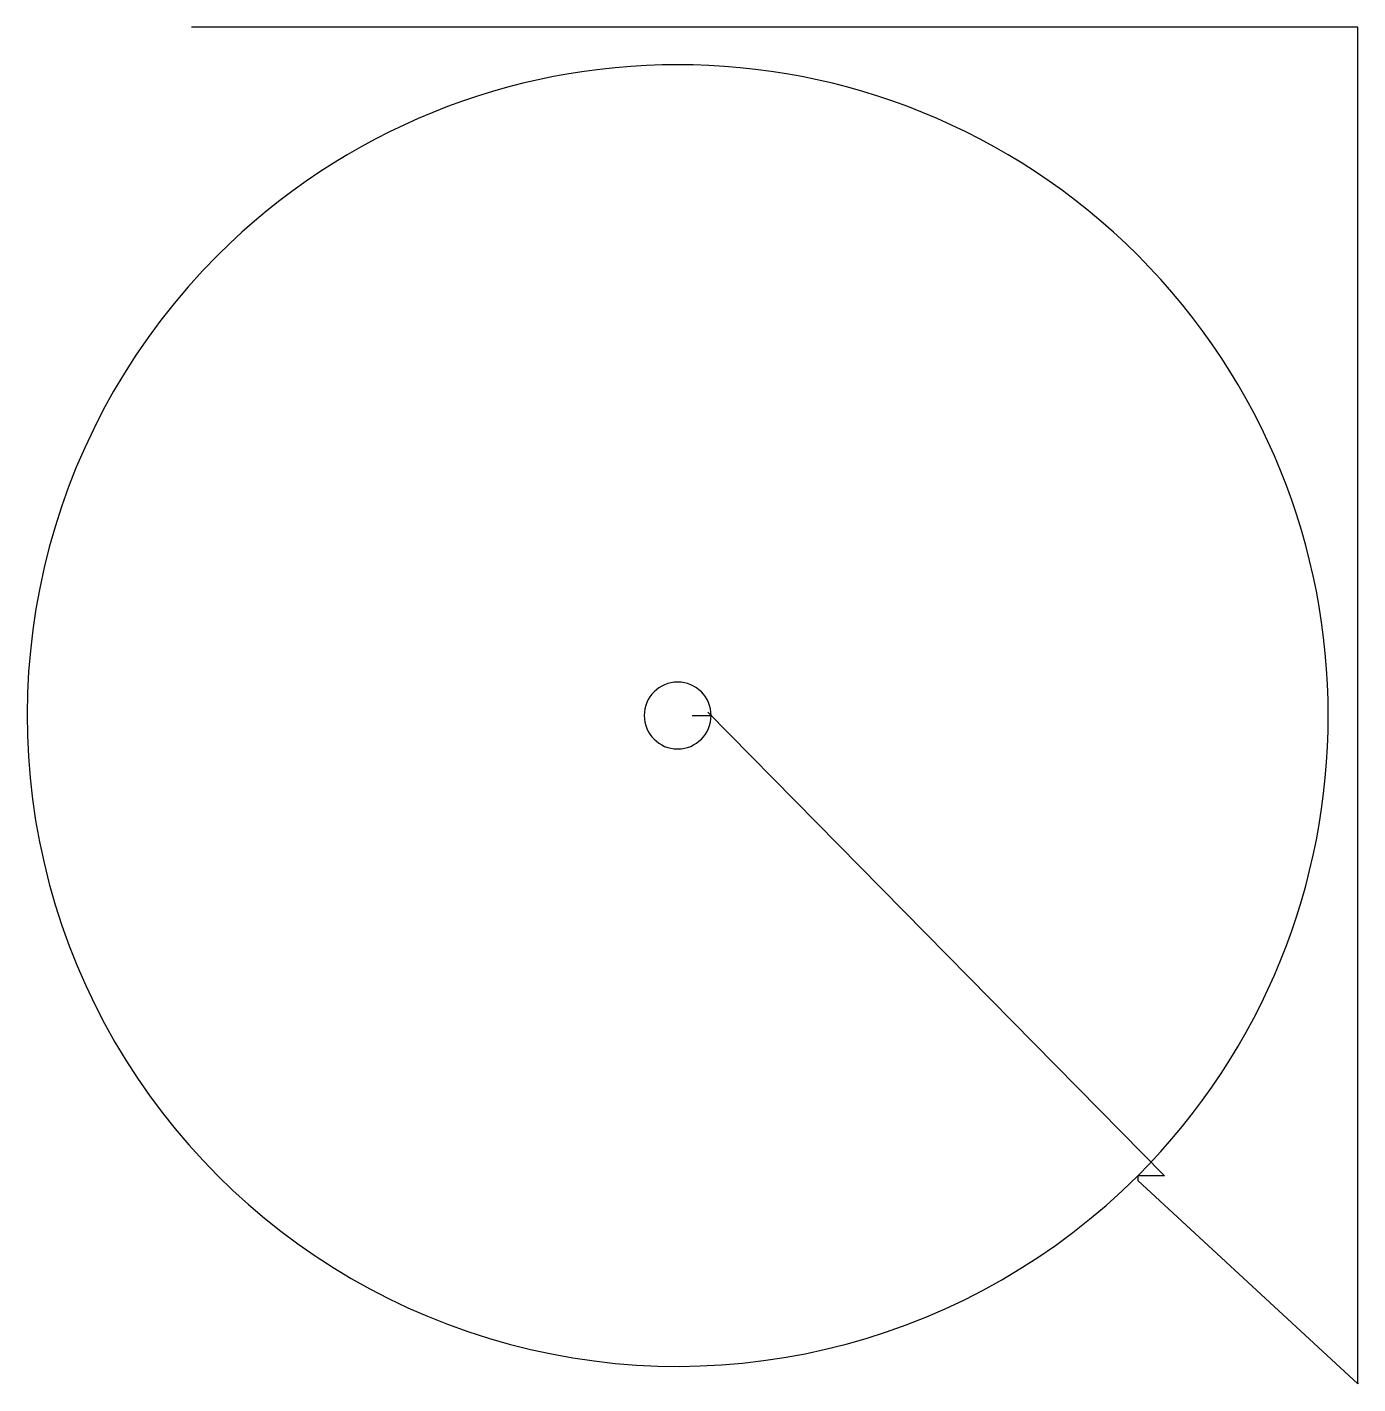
# Model space of a CAD drawing. Header units: metres. Extents: x 969 to 2362, y 0 to 1419.
import ezdxf

# ---------------------------------------------------------------- set-up
doc = ezdxf.new("R2010")
doc.units = ezdxf.units.M

msp = doc.modelspace()

# ---------------------------------------------------------------- linework, layer by layer
at = {"layer": 'TOOL_0'}
for p, q in [((1142.336, 1419.137), (1141.336, 1419.137)), ((2361.669, 1419.137), (1142.336, 1419.137)), ((2361.669, 1), (2361.669, 1419.137)), ((1664.913, 699.098), (1684.913, 699.098)), ((1684.913, 699.098), (1681.377, 702.634)), ((1681.377, 702.634), (2159.275, 217.735)), ((2159.275, 217.735), (2131.275, 217.735)), ((2131.275, 217.735), (2131.275, 212.735)), ((2131.275, 212.735), (2361.669, 0)), ((2361.669, 0), (2361.669, 1)), ((2361.669, 1), (2361.669, 0)), ((2361.669, 0), (2361.669, 1))]:
    msp.add_line(p, q, dxfattribs=at)
for centre, radius, start, end in [((1649.912, 699.098), 680.749, 315, 134.999702), ((1649.912, 699.098), 680.75, 134.999702, 315), ((1649.913, 699.098), 35, 0, 180), ((1649.913, 699.098), 35, 180, 0)]:
    msp.add_arc(centre, radius, start, end, dxfattribs=at)

doc.saveas('drawing.dxf')
